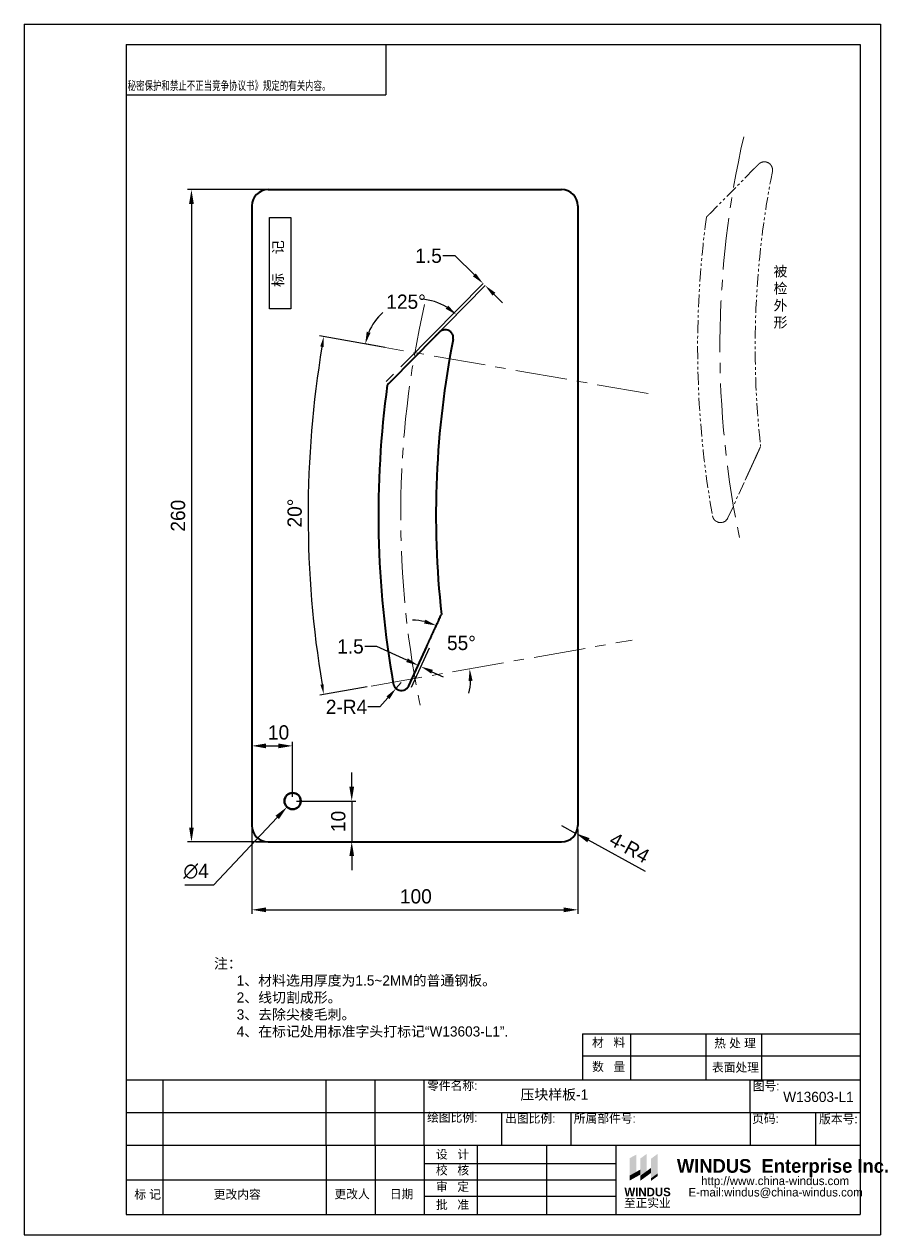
# Model space of a CAD drawing. Header units: millimetres. Extents: x -8 to 3214, y -115 to 422.
# Drawn here: x 286.5 to 498.4, y 2.6 to 299.6 of the extents above; entities that cross this region are included whole.
import ezdxf

# ---------------------------------------------------------------- set-up
doc = ezdxf.new("R2010")
doc.units = ezdxf.units.MM
doc.header["$PDSIZE"] = -1
doc.linetypes.add('CENTERX2', pattern=[20.32, 12.7, -2.54, 2.54, -2.54])
doc.linetypes.add('PHANTOM2', pattern=[31.75, 15.875, -3.175, 3.175, -3.175, 3.175, -3.175])
for name, color, linetype, lineweight in [('AM_0', 7, 'Continuous', 50), ('AM_5', 92, 'Continuous', 25), ('粗实线', 7, 'Continuous', 30), ('粗实线1', 230, 'Continuous', 15)]:
    doc.layers.add(name, color=color, linetype=linetype, lineweight=lineweight)
for name, color, linetype in [('中心线', 7, 'CENTERX2'), ('图层1', 7, 'Continuous'), ('线实线', 7, 'Continuous')]:
    doc.layers.add(name, color=color, linetype=linetype)
doc.styles.add('SLDTEXTSTYLE0', font='TXT', dxfattribs={"width": 0.7})
doc.styles.get("Standard").update_dxf_attribs({"font": 'FZYTK.TTF'})
doc.dimstyles.new('AM_ISO$0', dxfattribs={"dimtxt": 3.5, "dimasz": 3.5, "dimexe": 1, "dimexo": 1, "dimgap": 1.5, "dimtad": 1, "dimdsep": 46, "dimtxsty": 'Standard', "dimcen": 0, "dimclrd": 256, "dimclre": 256, "dimclrt": 140, "dimadec": 0, "dimazin": 2, "dimtp": 0.1, "dimtm": 0.1, "dimtfac": 0.71, "dimtmove": 0, "dimatfit": 3, "dimfxl": 1, "dimlwd": -1, "dimlwe": -1, "dimarcsym": 1})
doc.dimstyles.new('AM_ISO$2', dxfattribs={"dimtxt": 3.5, "dimasz": 2.5, "dimexe": 1, "dimexo": 1, "dimgap": 1.5, "dimtad": 1, "dimdsep": 46, "dimtxsty": 'Standard', "dimcen": 0, "dimclrd": 256, "dimclre": 256, "dimclrt": 140, "dimadec": 0, "dimazin": 2, "dimtp": 0.1, "dimtm": 0.1, "dimtfac": 0.71, "dimtdec": 3, "dimtmove": 0, "dimatfit": 3, "dimfxl": 1, "dimlwd": -1, "dimlwe": -1, "dimarcsym": 1})
doc.dimstyles.new('AM_ISO$3', dxfattribs={"dimtxt": 3.5, "dimasz": 3.5, "dimexe": 1, "dimexo": 1, "dimgap": 1.5, "dimtad": 1, "dimtoh": 1, "dimdsep": 46, "dimtxsty": 'Standard', "dimcen": 0, "dimclrd": 256, "dimclre": 256, "dimclrt": 140, "dimadec": 0, "dimazin": 2, "dimtp": 0.1, "dimtm": 0.1, "dimtfac": 0.71, "dimtofl": 0, "dimtmove": 0, "dimatfit": 0, "dimfxl": 1, "dimlwd": -1, "dimlwe": -1, "dimarcsym": 1})
doc.dimstyles.new('AM_ISO$4', dxfattribs={"dimtxt": 3.5, "dimasz": 3.5, "dimexe": 1, "dimexo": 1, "dimgap": 1.5, "dimtad": 1, "dimdsep": 46, "dimtxsty": 'Standard', "dimcen": 0, "dimclrd": 256, "dimclre": 256, "dimclrt": 140, "dimadec": 0, "dimazin": 2, "dimtp": 0.1, "dimtm": 0.1, "dimtfac": 0.71, "dimtmove": 0, "dimatfit": 3, "dimfxl": 1, "dimlwd": -1, "dimlwe": -1, "dimarcsym": 1})
doc.dimstyles.new('SLDDIMSTYLE0', dxfattribs={"dimtxt": 3.5, "dimasz": 3, "dimexe": 0, "dimexo": 0.0625, "dimgap": 0.875, "dimtad": 0, "dimtih": 1, "dimtoh": 1, "dimdec": 1, "dimlfac": 2, "dimzin": 12, "dimdsep": 46, "dimtxsty": 'Standard', "dimsah": 1, "dimcen": 0.09, "dimadec": 0, "dimazin": 0, "dimtfac": 1, "dimtdec": 1, "dimtofl": 0, "dimtmove": 0, "dimatfit": 3, "dimfxl": 1, "dimtolj": 1, "dimtzin": 12, "dimarcsym": 0})
doc.dimstyles.new('SLDDIMSTYLE2', dxfattribs={"dimtxt": 3.5, "dimasz": 3, "dimexe": 0, "dimexo": 0.0625, "dimgap": 0.875, "dimtad": 0, "dimtih": 1, "dimtoh": 1, "dimdec": 4, "dimlfac": 2, "dimzin": 12, "dimdsep": 46, "dimtxsty": 'Standard', "dimsah": 1, "dimcen": 0.09, "dimadec": 0, "dimazin": 0, "dimtfac": 1, "dimtdec": 0, "dimtofl": 0, "dimtmove": 0, "dimatfit": 3, "dimfxl": 1, "dimtolj": 1, "dimtzin": 12, "dimarcsym": 0})
doc.dimstyles.new('SLDDIMSTYLE6', dxfattribs={"dimtxt": 3.5, "dimasz": 3, "dimexe": 0, "dimexo": 0.0625, "dimgap": 0.875, "dimtad": 0, "dimtih": 1, "dimtoh": 1, "dimlfac": 2, "dimzin": 12, "dimdsep": 46, "dimtxsty": 'Standard', "dimsah": 1, "dimcen": 0.09, "dimadec": 0, "dimazin": 0, "dimtfac": 1, "dimtmove": 0, "dimatfit": 2, "dimfxl": 1, "dimtolj": 1, "dimtzin": 12, "dimarcsym": 0})

# ---------------------------------------------------------------- blocks, each defined once
blk = doc.blocks.new('*D74')
at = {"layer": 'Defpoints', "color": 0, "transparency": 16777216}
for p in [(399.61, 235.44), (380.28, 216.89), (380.81, 216.37)]:
    blk.add_point(p, dxfattribs=at)
at = {"layer": '粗实线1', "color": 0, "lineweight": -2, "transparency": 16777216}
for p, q in [((392.19, 242.75), (389.19, 242.75)), ((396.94, 238.07), (392.19, 242.75)), ((380.32, 216.94), (399.08, 235.96)), ((380.86, 216.41), (399.61, 235.44)), ((401.75, 233.33), (403.88, 231.22))]:
    blk.add_line(p, q, dxfattribs=at)
at = {"layer": '粗实线1', "color": 0, "transparency": 16777216}
for points in [[(397.29, 238.42), (396.59, 237.71), (399.08, 235.96)], [(402.1, 233.69), (401.4, 232.97), (399.61, 235.44)]]:
    blk.add_solid(points, dxfattribs=at)
at = {"layer": '粗实线1', "color": 0, "transparency": 16777216, "insert": (385.7, 244.52), "char_height": 3.5, "attachment_point": 2}
blk.add_mtext('\\A1;1.5', dxfattribs=at)
blk = doc.blocks.new('*D75')
at = {"layer": 'Defpoints', "color": 0, "transparency": 16777216}
for p in [(383.05, 142.09), (383.13, 142.28), (383.73, 141.78)]:
    blk.add_point(p, dxfattribs=at)
at = {"layer": '粗实线1', "color": 0, "lineweight": -2, "transparency": 16777216}
for p, q in [((373.03, 146.91), (370.03, 146.91)), ((380.41, 143.53), (373.03, 146.91)), ((383.07, 142.15), (383.13, 142.28)), ((383.76, 141.84), (383.82, 141.97)), ((386.54, 140.72), (389.27, 139.47))]:
    blk.add_line(p, q, dxfattribs=at)
at = {"layer": '粗实线1', "color": 0, "transparency": 16777216}
for points in [[(380.61, 143.99), (380.2, 143.08), (383.13, 142.28)], [(386.75, 141.18), (386.34, 140.27), (383.82, 141.97)]]:
    blk.add_solid(points, dxfattribs=at)
at = {"layer": '粗实线1', "color": 0, "transparency": 16777216, "insert": (366.54, 148.67), "char_height": 3.5, "attachment_point": 2}
blk.add_mtext('\\A1;1.5', dxfattribs=at)
blk = doc.blocks.new('*D76')
at = {"layer": 'Defpoints', "color": 0, "transparency": 16777216}
for p in [(388.85, 154.78), (394.28, 145.81), (435.66, 148.47), (371.58, 137.17), (380.84, 137.27)]:
    blk.add_point(p, dxfattribs=at)
at = {"layer": '粗实线1', "color": 0, "lineweight": -2, "transparency": 16777216}
for start, end in [(77.3481, 89.2901), (346.1158, 358.0579)]:
    blk.add_arc((381.6, 138.94), 14.42, start, end, dxfattribs=at)
at = {"layer": '粗实线1', "color": 0, "transparency": 16777216}
for points in [[(384.92, 153.48), (384.6, 152.54), (387.61, 152.05)], [(395.52, 138.42), (396.51, 138.49), (395.8, 141.44)]]:
    blk.add_solid(points, dxfattribs=at)
at = {"layer": '粗实线1', "color": 0, "transparency": 16777216, "insert": (390.23, 149.53), "char_height": 3.5, "attachment_point": 1}
blk.add_mtext('\\A1;55°', dxfattribs=at)
blk = doc.blocks.new('*D77')
at = {"layer": 'Defpoints', "color": 0, "transparency": 16777216}
for p in [(383.95, 232.1), (388.35, 224.02), (375.06, 220.27), (375.57, 211.05), (439.6, 208.94)]:
    blk.add_point(p, dxfattribs=at)
at = {"layer": '粗实线1', "color": 0, "lineweight": -2, "transparency": 16777216}
for p, q in [((388.4, 224.06), (392.57, 228.29)), ((375, 220.28), (370.16, 221.13))]:
    blk.add_line(p, q, dxfattribs=at)
for start, end in [(58.3732, 87.0401), (131.1018, 157.0792)]:
    blk.add_arc((383.24, 218.83), 13.28, start, end, dxfattribs=at)
at = {"layer": '粗实线1', "color": 0, "transparency": 16777216}
for points in [[(390.51, 230.54), (389.9, 229.75), (392.57, 228.29)], [(371.48, 223.86), (370.53, 224.15), (370.16, 221.13)]]:
    blk.add_solid(points, dxfattribs=at)
at = {"layer": '粗实线1', "color": 0, "transparency": 16777216, "insert": (375.34, 233.25), "char_height": 3.5, "attachment_point": 1}
blk.add_mtext('\\A1;125°', dxfattribs=at)
blk = doc.blocks.new('*D78')
at = {"layer": 'Defpoints', "color": 0, "transparency": 16777216}
for p in [(379.02, 138.1), (377.71, 136.59)]:
    blk.add_point(p, dxfattribs=at)
at = {"layer": '粗实线1', "color": 0, "lineweight": -2, "transparency": 16777216}
for p, q in [((379.02, 138.1), (377.71, 136.59)), ((375.74, 134.33), (373.78, 132.06)), ((373.78, 132.06), (370.78, 132.06))]:
    blk.add_line(p, q, dxfattribs=at)
at = {"layer": '粗实线1', "color": 0, "transparency": 16777216}
blk.add_solid([(375.37, 134.66), (376.12, 134), (377.71, 136.59)], dxfattribs=at)
at = {"layer": '粗实线1', "color": 0, "transparency": 16777216, "insert": (360.5, 133.83), "char_height": 3.5, "attachment_point": 1}
blk.add_mtext('\\A1;2-R4', dxfattribs=at)
blk = doc.blocks.new('*D82')
at = {"transparency": 16777216}
for p, q in [((374.07, 220.44), (358.97, 223.09)), ((370.6, 137), (359.01, 134.96))]:
    blk.add_line(p, q, dxfattribs=at)
blk.add_arc((609.5, 179.12), 253.35, 170.6117, 189.4346, dxfattribs=at)
for points in [[(359.13, 220.52), (359.95, 220.38), (359.96, 222.92)], [(359.98, 137.66), (359.16, 137.52), (360, 135.13)]]:
    blk.add_solid(points, dxfattribs=at)
at = {"layer": 'Defpoints', "color": 0, "transparency": 16777216}
for p in [(375.06, 220.27), (439.6, 208.94), (356.58, 164.32), (435.66, 148.47), (371.58, 137.17)]:
    blk.add_point(p, dxfattribs=at)
at = {"color": 140, "transparency": 16777216, "insert": (352.86, 179.64), "char_height": 3.5, "attachment_point": 5, "rotation": 89.8849}
blk.add_mtext('20°', dxfattribs=at)
blk = doc.blocks.new('*D83')
at = {"layer": 'AM_5', "linetype": 'ByBlock', "transparency": 16777216}
for p, q in [((342.34, 101.99), (342.34, 81.3)), ((422.34, 101.99), (422.34, 81.3)), ((345.84, 82.3), (418.84, 82.3))]:
    blk.add_line(p, q, dxfattribs=at)
at = {"layer": 'AM_5', "transparency": 16777216}
for points in [[(345.84, 82.88), (345.84, 81.71), (342.34, 82.3)], [(418.84, 82.88), (418.84, 81.71), (422.34, 82.3)]]:
    blk.add_solid(points, dxfattribs=at)
at = {"layer": 'Defpoints', "color": 0, "transparency": 16777216}
for p in [(342.34, 102.99), (422.34, 102.99), (422.34, 82.3)]:
    blk.add_point(p, dxfattribs=at)
at = {"layer": 'AM_5', "color": 140, "transparency": 16777216, "insert": (382.59, 85.58), "char_height": 3.5, "attachment_point": 5}
blk.add_mtext('100', dxfattribs=at)
blk = doc.blocks.new('*D85')
at = {"layer": 'AM_5', "linetype": 'ByBlock', "transparency": 16777216}
for p, q in [((345.34, 258.99), (326.53, 258.99)), ((327.53, 255.49), (327.53, 102.49)), ((345.34, 98.99), (326.53, 98.99))]:
    blk.add_line(p, q, dxfattribs=at)
at = {"layer": 'AM_5', "transparency": 16777216}
for points in [[(326.95, 255.49), (328.11, 255.49), (327.53, 258.99)], [(326.95, 102.49), (328.11, 102.49), (327.53, 98.99)]]:
    blk.add_solid(points, dxfattribs=at)
at = {"layer": 'Defpoints', "color": 0, "transparency": 16777216}
for p in [(346.34, 258.99), (327.53, 98.99), (346.34, 98.99)]:
    blk.add_point(p, dxfattribs=at)
at = {"layer": 'AM_5', "color": 140, "transparency": 16777216, "insert": (324.24, 178.99), "char_height": 3.5, "attachment_point": 5, "rotation": 90}
blk.add_mtext('260', dxfattribs=at)
blk = doc.blocks.new('*D86')
at = {"linetype": 'ByBlock', "transparency": 16777216}
for p, q in [((418.34, 102.99), (421.85, 101.06)), ((438.92, 91.68), (424.91, 99.38))]:
    blk.add_line(p, q, dxfattribs=at)
at = {"transparency": 16777216}
blk.add_solid([(425.2, 99.89), (424.63, 98.86), (421.85, 101.06)], dxfattribs=at)
at = {"layer": 'Defpoints', "color": 0, "transparency": 16777216}
for p in [(418.34, 102.99), (421.85, 101.06)]:
    blk.add_point(p, dxfattribs=at)
at = {"color": 140, "transparency": 16777216, "insert": (435.02, 97.55), "char_height": 3.5, "attachment_point": 5, "rotation": 331.205}
blk.add_mtext('4-R4', dxfattribs=at)
blk = doc.blocks.new('*D88')
at = {"layer": 'AM_5', "linetype": 'ByBlock', "transparency": 16777216}
for p, q in [((342.34, 119.99), (342.34, 123.52)), ((345.84, 122.52), (348.84, 122.52)), ((352.34, 109.99), (352.34, 123.52))]:
    blk.add_line(p, q, dxfattribs=at)
at = {"layer": 'AM_5', "transparency": 16777216}
for points in [[(345.84, 123.1), (345.84, 121.93), (342.34, 122.52)], [(348.84, 123.1), (348.84, 121.93), (352.34, 122.52)]]:
    blk.add_solid(points, dxfattribs=at)
at = {"layer": 'Defpoints', "color": 0, "transparency": 16777216}
for p in [(352.34, 122.52), (342.34, 118.99), (352.34, 108.99)]:
    blk.add_point(p, dxfattribs=at)
at = {"layer": 'AM_5', "color": 140, "transparency": 16777216, "insert": (348.91, 125.8), "char_height": 3.5, "attachment_point": 5}
blk.add_mtext('10', dxfattribs=at)
blk = doc.blocks.new('*D89')
at = {"layer": 'AM_5', "linetype": 'ByBlock', "transparency": 16777216}
for p, q in [((348.58, 104.98), (332.97, 88.37)), ((332.97, 88.37), (325.88, 88.37))]:
    blk.add_line(p, q, dxfattribs=at)
at = {"layer": 'AM_5', "transparency": 16777216}
blk.add_solid([(348.15, 105.38), (349, 104.58), (350.97, 107.53)], dxfattribs=at)
at = {"layer": 'Defpoints', "color": 0, "transparency": 16777216}
for p in [(353.71, 110.45), (350.97, 107.53)]:
    blk.add_point(p, dxfattribs=at)
at = {"layer": 'AM_5', "color": 140, "transparency": 16777216, "insert": (328.67, 91.75), "char_height": 3.5, "attachment_point": 5}
blk.add_mtext('∅4', dxfattribs=at)
blk = doc.blocks.new('*D90')
at = {"layer": 'AM_5', "linetype": 'ByBlock', "transparency": 16777216}
for p, q in [((366.85, 112.49), (366.85, 115.99)), ((353.34, 108.99), (367.85, 108.99)), ((366.85, 108.99), (366.85, 98.99)), ((343.34, 98.99), (367.85, 98.99)), ((366.85, 95.49), (366.85, 91.99))]:
    blk.add_line(p, q, dxfattribs=at)
at = {"layer": 'AM_5', "transparency": 16777216}
for points in [[(366.27, 112.49), (367.43, 112.49), (366.85, 108.99)], [(366.27, 95.49), (367.43, 95.49), (366.85, 98.99)]]:
    blk.add_solid(points, dxfattribs=at)
at = {"layer": 'Defpoints', "color": 0, "transparency": 16777216}
for p in [(352.34, 108.99), (342.34, 98.99), (366.85, 98.99)]:
    blk.add_point(p, dxfattribs=at)
at = {"layer": 'AM_5', "color": 140, "transparency": 16777216, "insert": (363.56, 103.99), "char_height": 3.5, "attachment_point": 5, "rotation": 90}
blk.add_mtext('10', dxfattribs=at)

msp = doc.modelspace()

# ---------------------------------------------------------------- hatches: boundary and pattern name
at = {"layer": '图层1'}
for points in [[(435.011239, 21.35554), (435.011239, 17.0834), (436.655363, 17.998524), (436.655363, 22.227542)], [(437.645963, 17.330612), (437.645963, 17.050194), (439.249939, 18.215551), (439.249939, 22.439402), (437.645963, 21.274045), (437.645963, 18.549895)], [(440.240539, 17.710815), (440.240539, 16.408423), (441.894841, 17.610344), (441.894841, 22.415165), (440.240539, 21.213245), (440.240539, 18.935264)], [(436.655363, 17.998524), (435.011239, 17.0834), (435.011239, 15.864118), (436.655363, 16.779242)], [(436.655363, 17.998524), (436.655363, 16.779242), (437.645963, 17.330612), (437.645963, 18.549895)], [(439.249939, 18.215551), (437.645963, 17.050194), (437.645963, 15.825745), (439.249939, 16.991102)], [(439.249939, 18.215551), (439.249939, 16.991102), (440.240539, 17.710815), (440.240539, 18.935264)], [(441.894841, 17.610344), (440.240539, 16.408423), (440.240539, 15.764945), (441.894841, 16.966865)]]:
    msp.add_hatch(color=256, dxfattribs=at).paths.add_polyline_path(points, flags=0)

# ---------------------------------------------------------------- linework, layer by layer
at = {"color": 7, "linetype": 'Continuous', "lineweight": 40}
for p, q in [((346.342273, 258.988622), (418.342273, 258.988622)), ((342.342273, 254.988622), (342.342273, 102.988622)), ((422.342273, 254.988622), (422.342273, 102.988622)), ((387.215516, 222.863166), (376.449101, 211.943079)), ((380.8402, 137.270876), (385.254439, 146.915079)), ((346.342273, 98.988622), (418.342273, 98.988622))]:
    msp.add_line(p, q, dxfattribs=at)
msp.add_lwpolyline([(346.682896, 229.779633), (346.682896, 252.147217), (351.908596, 252.147217), (351.908596, 229.779633)], close=True)
for centre, radius, start, end in [((346.342273, 254.988622), 4, 90, 180), ((418.342273, 254.988622), 4, 0, 90), ((609.499608, 179.124137), 221.984021, 168.80416723, 186.29845547), ((609.499608, 179.124137), 236.1, 172.22869526, 190.09193072), ((379.021634, 138.103245), 2, 241.60054651, 335.4059882), ((346.342273, 102.988622), 4, 180, 270), ((418.342273, 102.988622), 4, 270, 0)]:
    msp.add_arc(centre, radius, start, end, dxfattribs=at)
for points, knots in [([(387.491498, 223.143085), (387.455237, 223.106307), (387.408734, 223.05914), (387.314259, 222.963316), (387.264508, 222.912856), (387.215518, 222.863166)], [0, 0, 0, 0, 0.5, 0.5, 1, 1, 1, 1]), ([(389.254421, 224.54394), (389.184202, 224.524885), (389.106131, 224.499245), (388.953303, 224.437568), (388.879039, 224.401916), (388.742872, 224.326678), (388.679918, 224.286464), (388.573714, 224.211689), (388.528908, 224.175871), (388.504852, 224.156008)], [0, 0, 0, 0, 0.25, 0.25, 0.5, 0.5, 0.75, 0.75, 1, 1, 1, 1]), ([(390.417131, 224.508942), (390.229911, 224.57206), (390.038965, 224.6062), (389.649956, 224.619095), (389.44989, 224.596983), (389.254421, 224.54394)], [0, 0, 0, 0, 0.5, 0.5, 1, 1, 1, 1]), ([(391.740142, 222.225417), (391.750291, 222.276694), (391.758623, 222.329634), (391.770847, 222.434431), (391.774878, 222.486988), (391.780736, 222.645029), (391.776357, 222.750888), (391.750356, 222.963089), (391.728745, 223.069436), (391.666498, 223.282035), (391.625524, 223.388837), (391.523933, 223.59649), (391.463299, 223.69782), (391.319657, 223.893857), (391.23599, 223.989234), (391.044404, 224.167401), (390.937495, 224.249522), (390.697506, 224.395488), (390.563274, 224.459673), (390.417131, 224.508942)], [0, 0, 0, 0, 0.0625, 0.0625, 0.125, 0.125, 0.25, 0.25, 0.375, 0.375, 0.5, 0.5, 0.625, 0.625, 0.75, 0.75, 0.875, 0.875, 1, 1, 1, 1]), ([(376.449101, 211.943079), (376.40766, 211.90105), (376.232802, 211.72371), (375.986038, 211.4734), (375.754044, 211.238092), (375.633722, 211.116064), (375.576073, 211.057583), (375.57038, 211.051809), (375.568031, 211.049426)], [0, 0, 0, 0, 0.1111089492, 0.4688244163, 0.6641628104, 0.8145233225, 0.9234456785, 1, 1, 1, 1]), ([(387.450964, 151.714045), (387.620556, 152.084555), (387.877357, 152.645593), (388.197694, 153.345493), (388.443087, 153.881629), (388.632905, 154.296305), (388.757538, 154.568654), (388.836762, 154.741703), (388.84514, 154.760007), (388.849861, 154.770321)], [0, 0, 0, 0, 0.2673496956, 0.4048290521, 0.5441155541, 0.7145764273, 0.799547331, 0.887057246, 1, 1, 1, 1]), ([(386.035605, 148.621785), (386.04698, 148.646638), (386.074689, 148.70718), (386.142152, 148.854552), (386.218091, 149.02044), (386.304196, 149.208586), (386.402631, 149.423615), (386.487632, 149.609368), (386.535313, 149.71352), (386.547784, 149.74076)], [0, 0, 0, 0, 0.1088812494, 0.2652336274, 0.4022713883, 0.5428515211, 0.7338262093, 0.9303843938, 1, 1, 1, 1]), ([(385.254438, 146.915083), (385.283962, 146.979586), (385.313524, 147.044174), (385.356635, 147.138362), (385.370595, 147.16886), (385.397355, 147.227326), (385.410125, 147.255226), (385.421115, 147.279237)], [0, 0, 0, 0, 0.5, 0.5, 0.75, 0.75, 1, 1, 1, 1]), ([(377.052579, 137.752789), (377.064805, 137.684096), (377.080848, 137.615123), (377.119791, 137.480424), (377.142805, 137.414037), (377.222911, 137.217457), (377.291783, 137.088683), (377.41734, 136.90672), (377.462944, 136.847758), (377.562607, 136.733208), (377.61713, 136.677212), (377.733617, 136.571183), (377.795474, 136.521128), (377.927442, 136.427147), (377.998137, 136.383012), (378.070403, 136.343939)], [0, 0, 0, 0, 0.125, 0.125, 0.25, 0.25, 0.5, 0.5, 0.625, 0.625, 0.75, 0.75, 0.875, 0.875, 1, 1, 1, 1])]:
    msp.add_open_spline(points, degree=3, knots=knots, dxfattribs=at)
for points in [[(388.35401, 224.017901), (387.491501, 223.143085)], [(388.50485, 224.156009), (388.35401, 224.017901)], [(386.547784, 149.74076), (387.450964, 151.714045)], [(385.421112, 147.279238), (386.035605, 148.621785)]]:
    msp.add_open_spline(points, degree=1, dxfattribs=at)
at = {"layer": 'AM_0', "color": 6, "linetype": 'PHANTOM2', "lineweight": 20, "ltscale": 0.2}
for p, q in [((465.530865, 264.06115), (454.76445, 253.141062)), ((459.155548, 178.468859), (463.569788, 188.113063))]:
    msp.add_line(p, q, dxfattribs=at)
at = {"layer": 'AM_0', "lineweight": 50}
msp.add_circle((352.342273, 108.988622), 2, dxfattribs=at)
at = {"layer": 'AM_0', "color": 6, "linetype": 'PHANTOM2', "lineweight": 20, "ltscale": 0.2}
for centre, radius, start, end in [((687.814957, 220.32212), 221.984021, 168.80416723, 186.29845547), ((687.814957, 220.32212), 236.1, 172.22869526, 190.09193072), ((457.336983, 179.301229), 2, 241.60054651, 335.4059882)]:
    msp.add_arc(centre, radius, start, end, dxfattribs=at)
for points, knots in [([(465.806847, 264.341069), (465.770585, 264.30429), (465.724082, 264.257123), (465.629607, 264.1613), (465.579857, 264.11084), (465.530867, 264.06115)], [0, 0, 0, 0, 0.5, 0.5, 1, 1, 1, 1]), ([(467.56977, 265.741924), (467.499551, 265.722869), (467.42148, 265.697228), (467.268652, 265.635552), (467.194388, 265.5999), (467.058221, 265.524662), (466.995267, 265.484447), (466.889063, 265.409672), (466.844257, 265.373854), (466.8202, 265.353992)], [0, 0, 0, 0, 0.25, 0.25, 0.5, 0.5, 0.75, 0.75, 1, 1, 1, 1]), ([(468.73248, 265.706926), (468.54526, 265.770043), (468.354314, 265.804184), (467.965305, 265.817078), (467.765238, 265.794966), (467.56977, 265.741924)], [0, 0, 0, 0, 0.5, 0.5, 1, 1, 1, 1]), ([(470.05549, 263.423401), (470.06564, 263.474678), (470.073972, 263.527617), (470.086196, 263.632415), (470.090227, 263.684971), (470.096085, 263.843013), (470.091706, 263.948872), (470.065704, 264.161073), (470.044094, 264.267419), (469.981847, 264.480019), (469.940872, 264.586821), (469.839282, 264.794473), (469.778648, 264.895803), (469.635005, 265.091841), (469.551339, 265.187218), (469.359753, 265.365385), (469.252844, 265.447506), (469.012855, 265.593472), (468.878622, 265.657657), (468.73248, 265.706926)], [0, 0, 0, 0, 0.0625, 0.0625, 0.125, 0.125, 0.25, 0.25, 0.375, 0.375, 0.5, 0.5, 0.625, 0.625, 0.75, 0.75, 0.875, 0.875, 1, 1, 1, 1]), ([(454.76445, 253.141062), (454.723009, 253.099034), (454.54815, 252.921694), (454.301387, 252.671383), (454.069393, 252.436075), (453.949071, 252.314047), (453.891422, 252.255566), (453.885729, 252.249793), (453.883379, 252.24741)], [0, 0, 0, 0, 0.1111089492, 0.4688244163, 0.6641628104, 0.8145233225, 0.9234456785, 1, 1, 1, 1]), ([(465.766312, 192.912029), (465.935904, 193.282539), (466.192706, 193.843577), (466.513043, 194.543476), (466.758435, 195.079613), (466.948253, 195.494288), (467.072887, 195.766637), (467.15211, 195.939686), (467.160489, 195.957991), (467.16521, 195.968304)], [0, 0, 0, 0, 0.2673496956, 0.4048290521, 0.5441155541, 0.7145764273, 0.799547331, 0.887057246, 1, 1, 1, 1]), ([(464.350954, 189.819768), (464.362329, 189.844622), (464.390037, 189.905163), (464.4575, 190.052536), (464.533439, 190.218424), (464.619545, 190.406569), (464.717979, 190.621599), (464.80298, 190.807352), (464.850662, 190.911504), (464.863133, 190.938744)], [0, 0, 0, 0, 0.1088812494, 0.2652336274, 0.4022713883, 0.5428515211, 0.7338262093, 0.9303843938, 1, 1, 1, 1]), ([(463.569787, 188.113066), (463.599311, 188.17757), (463.628873, 188.242157), (463.671984, 188.336346), (463.685943, 188.366844), (463.712704, 188.42531), (463.725473, 188.453209), (463.736463, 188.47722)], [0, 0, 0, 0, 0.5, 0.5, 0.75, 0.75, 1, 1, 1, 1]), ([(455.367927, 178.950773), (455.380153, 178.88208), (455.396197, 178.813106), (455.435139, 178.678408), (455.458154, 178.61202), (455.53826, 178.415441), (455.607132, 178.286667), (455.732689, 178.104704), (455.778293, 178.045741), (455.877955, 177.931192), (455.932478, 177.875196), (456.048966, 177.769167), (456.110823, 177.719112), (456.242791, 177.62513), (456.313486, 177.580996), (456.385751, 177.541922)], [0, 0, 0, 0, 0.125, 0.125, 0.25, 0.25, 0.5, 0.5, 0.625, 0.625, 0.75, 0.75, 0.875, 0.875, 1, 1, 1, 1])]:
    msp.add_open_spline(points, degree=3, knots=knots, dxfattribs=at)
for points in [[(466.669359, 265.215885), (465.806849, 264.341068)], [(466.820199, 265.353992), (466.669359, 265.215885)], [(464.863133, 190.938744), (465.766312, 192.912029)], [(463.736461, 188.477221), (464.350954, 189.819768)]]:
    msp.add_open_spline(points, degree=1, dxfattribs=at)
at = {"layer": '中心线'}
msp.add_line((381.522153, 136.958734), (385.936398, 146.602943), dxfattribs=at)
at = {"layer": '粗实线', "color": 11}
for p, q in [((311.495388, 294.570055), (491.615578, 294.570055)), ((311.495388, 294.570055), (311.495388, 7.570055)), ((375.199317, 294.570055), (375.199317, 282.250917)), ((491.615578, 294.570055), (491.615578, 7.570055)), ((311.495388, 282.250917), (375.199317, 282.250917)), ((423.443311, 51.838035), (491.615578, 51.838035)), ((423.443311, 51.838035), (423.443311, 40.570055)), ((311.495388, 40.570055), (491.615578, 40.570055)), ((311.495388, 7.570055), (491.615578, 7.570055))]:
    msp.add_line(p, q, dxfattribs=at)
at = {"layer": '粗实线'}
msp.add_line((311.495388, 40.570055), (491.615578, 40.570055), dxfattribs=at)
at = {"layer": '粗实线1', "linetype": 'CENTERX2'}
for p, q in [((387.81993, 224.544461), (375.03395, 211.575987)), ((439.604, 208.939599), (375.059731, 220.266656)), ((371.57988, 137.172469), (435.658145, 148.471196))]:
    msp.add_line(p, q, dxfattribs=at)
for centre in [(687.814957, 220.32212), (609.499608, 179.124137)]:
    msp.add_arc(centre, 230.628775, 167.05885489, 192.15703341, dxfattribs=at)
at = {"layer": '线实线'}
for p, q in [((286.495388, 299.570055), (496.615578, 299.570055)), ((286.495388, 299.570055), (286.495388, 2.570055)), ((496.615578, 299.570055), (496.615578, 2.570055)), ((423.443311, 51.838035), (423.443311, 40.570055)), ((435.273593, 51.838035), (435.273593, 40.570055)), ((453.740181, 51.838035), (453.740181, 40.570055)), ((467.413229, 51.838035), (467.413229, 40.570055)), ((423.443311, 46.505703), (491.615578, 46.505703)), ((311.495388, 40.570055), (323.257394, 40.570055)), ((320.495388, 40.570055), (320.495388, 7.570055)), ((360.615578, 24.570055), (360.615578, 40.570055)), ((372.615578, 24.570055), (372.615578, 40.570055)), ((384.615578, 24.570055), (384.615578, 40.570055)), ((464.615578, 32.570055), (464.615578, 40.570055)), ((311.495388, 32.570055), (491.615578, 32.570055)), ((403.615578, 32.570055), (403.615578, 24.570055)), ((420.615578, 32.570055), (420.615578, 24.570055)), ((464.615578, 32.570055), (464.615578, 24.570055)), ((480.615578, 32.570055), (480.615578, 24.570055)), ((311.495388, 24.570055), (423.443311, 24.570055)), ((360.615578, 24.570055), (360.615578, 7.570055)), ((372.615578, 24.570055), (372.615578, 7.570055)), ((384.615578, 24.570055), (384.615578, 7.570055)), ((397.615578, 24.570055), (397.615578, 7.570055)), ((414.615578, 24.570055), (414.615578, 7.570055)), ((423.443311, 24.570055), (431.82231, 24.570055)), ((430.869164, 24.570055), (491.615578, 24.570055)), ((431.615578, 24.570055), (431.615578, 7.570055)), ((384.615578, 20.070055), (431.615578, 20.070055)), ((311.495388, 16.070055), (431.615578, 16.070055)), ((384.615578, 12.070055), (431.615578, 12.070055)), ((286.495388, 2.570055), (496.615578, 2.570055))]:
    msp.add_line(p, q, dxfattribs=at)

# ---------------------------------------------------------------- texts
at = {"insert": (347.512582, 235.096002), "char_height": 2.5, "width": 23.36397522, "attachment_point": 1, "rotation": 90}
msp.add_mtext('标     记', dxfattribs=at)
at = {"color": 3, "insert": (470.343651, 240.177968), "char_height": 2.5, "width": 2.40458534, "attachment_point": 1}
msp.add_mtext('被检外形', dxfattribs=at)
at = {"char_height": 2.5, "attachment_point": 1}
for s, insert, width in [('注：\\P      1、材料选用厚度为1.5~2MM的普通钢板。\\P      2、线切割成形。\\P      3、去除尖棱毛刺。\\P      4、在标记处用标准字头打标记“W13603-L1”.\\P   ', (333.05204, 70.381884), 78.09126763), ('压块样板-1', (408.254438, 38.230103), 23.36397522), ('W13603-L1', (472.721006, 37.647371), 23.36397522)]:
    msp.add_mtext(s, dxfattribs=dict(at, insert=insert, width=width))
at = {"layer": '图层1', "attachment_point": 1}
for s, insert, char_height in [('{\\fFZYaoTi|b1|i0|c134|p2;\\C5;WINDUS  Enterprise Inc.}', (446.627749, 21.152601), 3.36804), ('     {\\C5; http://www.china-windus.com}', (447.919008, 16.860591), 2.09677), (' {\\fFZYaoTi|b1|i0|c134|p2;WINDUS}', (432.974638, 14.122109), 2.09677), ('  {\\C5;E-mail:windus@china-windus.com}', (447.919008, 14.064898), 2.09677), ('{\\fFZYaoTi|b1|i0|c134|p2;至正实业}', (433.674443, 11.425924), 2.09677)]:
    msp.add_mtext(s, dxfattribs=dict(at, insert=insert, char_height=char_height))
at = {"layer": '线实线', "color": 0, "insert": (311.873745, 285.555586), "char_height": 2.11666667, "attachment_point": 1, "style": 'SLDTEXTSTYLE0'}
msp.add_mtext('秘密保护和禁止不正当竞争协议书》规定的有关内容。', dxfattribs=at)
at = {"layer": '线实线', "attachment_point": 1}
for s, insert, char_height in [('{\\fFZYaoTi|b0|i0|c134|p2;材   料}', (425.818408, 50.791943), 2.11666667), ('{\\fFZYaoTi|b0|i0|c134|p2;热 处 理}', (455.777053, 50.627037), 2.11666667), ('{\\fFZYaoTi|b0|i0|c134|p2;数   量}', (425.818408, 44.842749), 2.11666667), ('{\\fFZYaoTi|b0|i0|c134|p2;表面处理}', (455.22576, 44.677843), 2.11666667), ('{\\fFZYaoTi|b0|i0|c134|p2;零件名称:}', (385.337273, 40.188442), 2.11666667), ('{\\fFZYaoTi|b0|i0|c134|p2;图号}:', (465.248797, 40.099491), 2.11666667), ('绘图比例:', (385.337273, 32.395005), 2.1166667), ('{\\fFZYaoTi|b0|i0|c134|p2;出图比例:}', (404.477977, 32.154784), 2.11666667), ('{\\fFZYaoTi|b0|i0|c134|p2;所属部件号:}', (421.32867, 32.154784), 2.11666667), ('{\\fFZYaoTi|b0|i0|c134|p2;页码:}', (465.066121, 32.112655), 2.11666667), ('{\\fFZYaoTi|b0|i0|c134|p2;版本号:}', (481.505565, 32.006988), 2.11666667), ('{\\fFZYaoTi|b0|i0|c134|p2;设   计}', (387.514793, 23.365971), 2.11666667), ('校   核', (387.514793, 19.462263), 2.1166667), ('审   定', (387.514793, 15.421958), 2.1166667), ('{\\fFZYaoTi|b0|i0|c134|p2;标 记}', (313.495854, 13.520558), 2.11666667), ('{\\fFZYaoTi|b0|i0|c134|p2;更改内容}', (332.983439, 13.520559), 2.11666667), ('{\\fFZYaoTi|b0|i0|c134|p2;更改人}', (362.604601, 13.609909), 2.11666667), ('{\\fFZYaoTi|b0|i0|c134|p2;日期}', (376.189583, 13.609909), 2.11666667), ('{\\fFZYaoTi|b0|i0|c134|p2;批   准}', (387.514793, 10.996989), 2.11666667)]:
    msp.add_mtext(s, dxfattribs=dict(at, insert=insert, char_height=char_height))

# ---------------------------------------------------------------- dimensions: what is measured, and where the dimension line sits
at = {"color": 3}
dim = msp.add_angular_dim_2l(base=(356.579038, 164.324745), line1=((371.57988, 137.172469), (435.658145, 148.471196)), line2=((439.604, 208.939599), (375.059731, 220.266656)), dimstyle='AM_ISO$2', dxfattribs=at)
dim.commit()
dim.dimension.update_dxf_attribs({"geometry": '*D82', "text_midpoint": (356.146934, 179.633263), "dimtype": 162})
dim = msp.add_radius_dim(center=(418.342273, 102.988622), mpoint=(421.847669, 101.061915), text='4-<>', dimstyle='AM_ISO$4', dxfattribs=at)
dim.commit()
dim.dimension.update_dxf_attribs({"geometry": '*D86', "text_midpoint": (435.024393, 97.548822)})
at = {"layer": 'AM_5'}
dim = msp.add_linear_dim(base=(327.528357, 98.988622), p1=(346.342273, 258.988622), p2=(346.342273, 98.988622), angle=90, text='260', dimstyle='AM_ISO$0', dxfattribs=at)
dim.commit()
dim.dimension.update_dxf_attribs({"geometry": '*D85', "text_midpoint": (324.241899, 178.988622)})
dim = msp.add_linear_dim(base=(352.342273, 122.516109), p1=(342.342273, 118.988622), p2=(352.342273, 108.988622), dimstyle='AM_ISO$0', dxfattribs=at)
dim.commit()
dim.dimension.update_dxf_attribs({"geometry": '*D88', "text_midpoint": (348.906551, 122.516109), "dimtype": 160})
dim = msp.add_linear_dim(base=(366.850892, 98.988622), p1=(352.342273, 108.988622), p2=(342.342273, 98.988622), angle=90, dimstyle='AM_ISO$0', dxfattribs=at)
dim.commit()
dim.dimension.update_dxf_attribs({"geometry": '*D90', "text_midpoint": (366.850892, 103.988622), "dimtype": 160})
dim = msp.add_diameter_dim_2p(p1=(353.711735, 110.446215), p2=(350.972812, 107.53103), dimstyle='AM_ISO$3', dxfattribs=at)
dim.commit()
dim.dimension.update_dxf_attribs({"geometry": '*D89', "text_midpoint": (328.671443, 88.366771), "dimtype": 163})
dim = msp.add_linear_dim(base=(422.342273, 82.297812), p1=(342.342273, 102.988622), p2=(422.342273, 102.988622), angle=0, text='100', dimstyle='AM_ISO$0', dxfattribs=at)
dim.commit()
dim.dimension.update_dxf_attribs({"geometry": '*D83', "text_midpoint": (382.590269, 82.297812), "dimtype": 160})
at = {"layer": '粗实线1'}
for base, p1, p2, angle, picture, middle in [((399.6113, 235.435874), (380.278077, 216.894964), (380.812152, 216.368405), 315.4059882, '*D74', (385.702165, 242.749733)), ((383.134424, 142.283291), (383.729276, 141.780839), (383.047316, 142.092978), 335.4059882, '*D75', (366.54333, 146.906251))]:
    dim = msp.add_linear_dim(base=base, p1=p1, p2=p2, angle=angle, dimstyle='SLDDIMSTYLE0', dxfattribs=at)
    dim.commit()
    dim.dimension.update_dxf_attribs({"geometry": picture, "text_midpoint": middle, "dimtype": 160})
dim = msp.add_angular_dim_2l(base=(383.946303, 232.096161), line1=((388.354004, 224.017902), (375.568025, 211.049428)), line2=((439.604, 208.939599), (375.059731, 220.266656)), dimstyle='SLDDIMSTYLE2', dxfattribs=at)
dim.commit()
dim.dimension.update_dxf_attribs({"geometry": '*D77', "text_midpoint": (379.195622, 231.484258)})
dim = msp.add_angular_dim_2l(base=(394.280052, 145.813487), line1=((371.57988, 137.172469), (435.658145, 148.471196)), line2=((388.854449, 154.78036), (380.840194, 137.270874)), dimstyle='SLDDIMSTYLE2', dxfattribs=at)
dim.commit()
dim.dimension.update_dxf_attribs({"geometry": '*D76', "text_midpoint": (393.012774, 147.75854), "dimtype": 162})
dim = msp.add_radius_dim(center=(379.021634, 138.103245), mpoint=(377.710558, 136.592921), text='2-<>', dimstyle='SLDDIMSTYLE6', dxfattribs=at)
dim.commit()
dim.dimension.update_dxf_attribs({"geometry": '*D78', "text_midpoint": (365.199203, 132.061949), "dimtype": 164})

doc.saveas('drawing.dxf')
